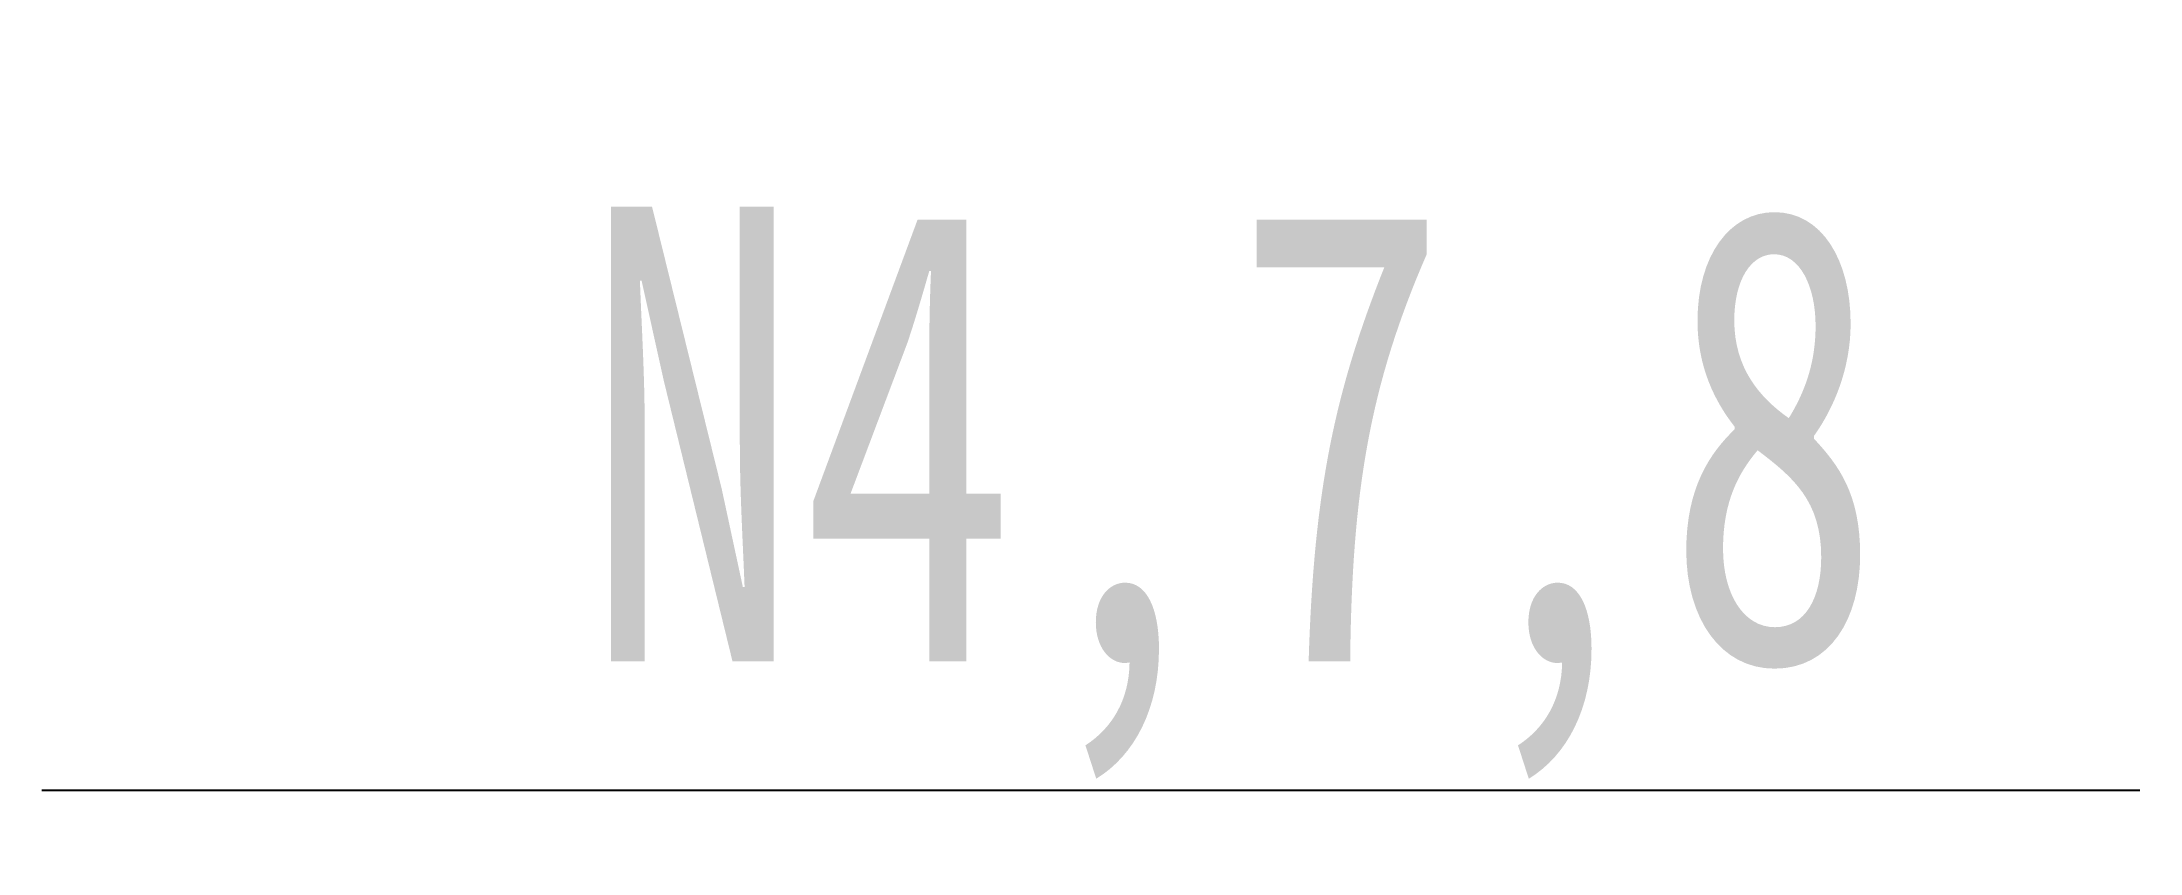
# Model space of a CAD drawing. Header units: millimetres. Extents: x 0.4 to 15.4, y 1.2 to 7.
import ezdxf
from ezdxf.enums import TextEntityAlignment as Align

# ---------------------------------------------------------------- set-up
doc = ezdxf.new("R2010")
doc.units = ezdxf.units.MM
doc.layers.add('3', color=7, linetype='Continuous')
doc.styles.add('bhz', font='NSimSun.ttf', dxfattribs={"height": 1})

msp = doc.modelspace()

# ---------------------------------------------------------------- linework, layer by layer
at = {"layer": '3', "color": 7}
msp.add_line((15.363, 1.636), (0.396, 1.636), dxfattribs=at)
msp.add_lwpolyline([(2.22, 1.986, 0, 1.592, 0), (2.22, 3.511, 0, 0, 0), (2.22, 6.174, 0, 0, 0)], format="xyseb", dxfattribs=at)

# ---------------------------------------------------------------- texts
at = {"layer": '3', "color": 7, "style": 'bhz', "width": 0.7}
msp.add_text('N4,7,8', height=3.24, dxfattribs=at).set_placement((13.521, 2.557), align=Align.RIGHT)

doc.saveas('drawing.dxf')
